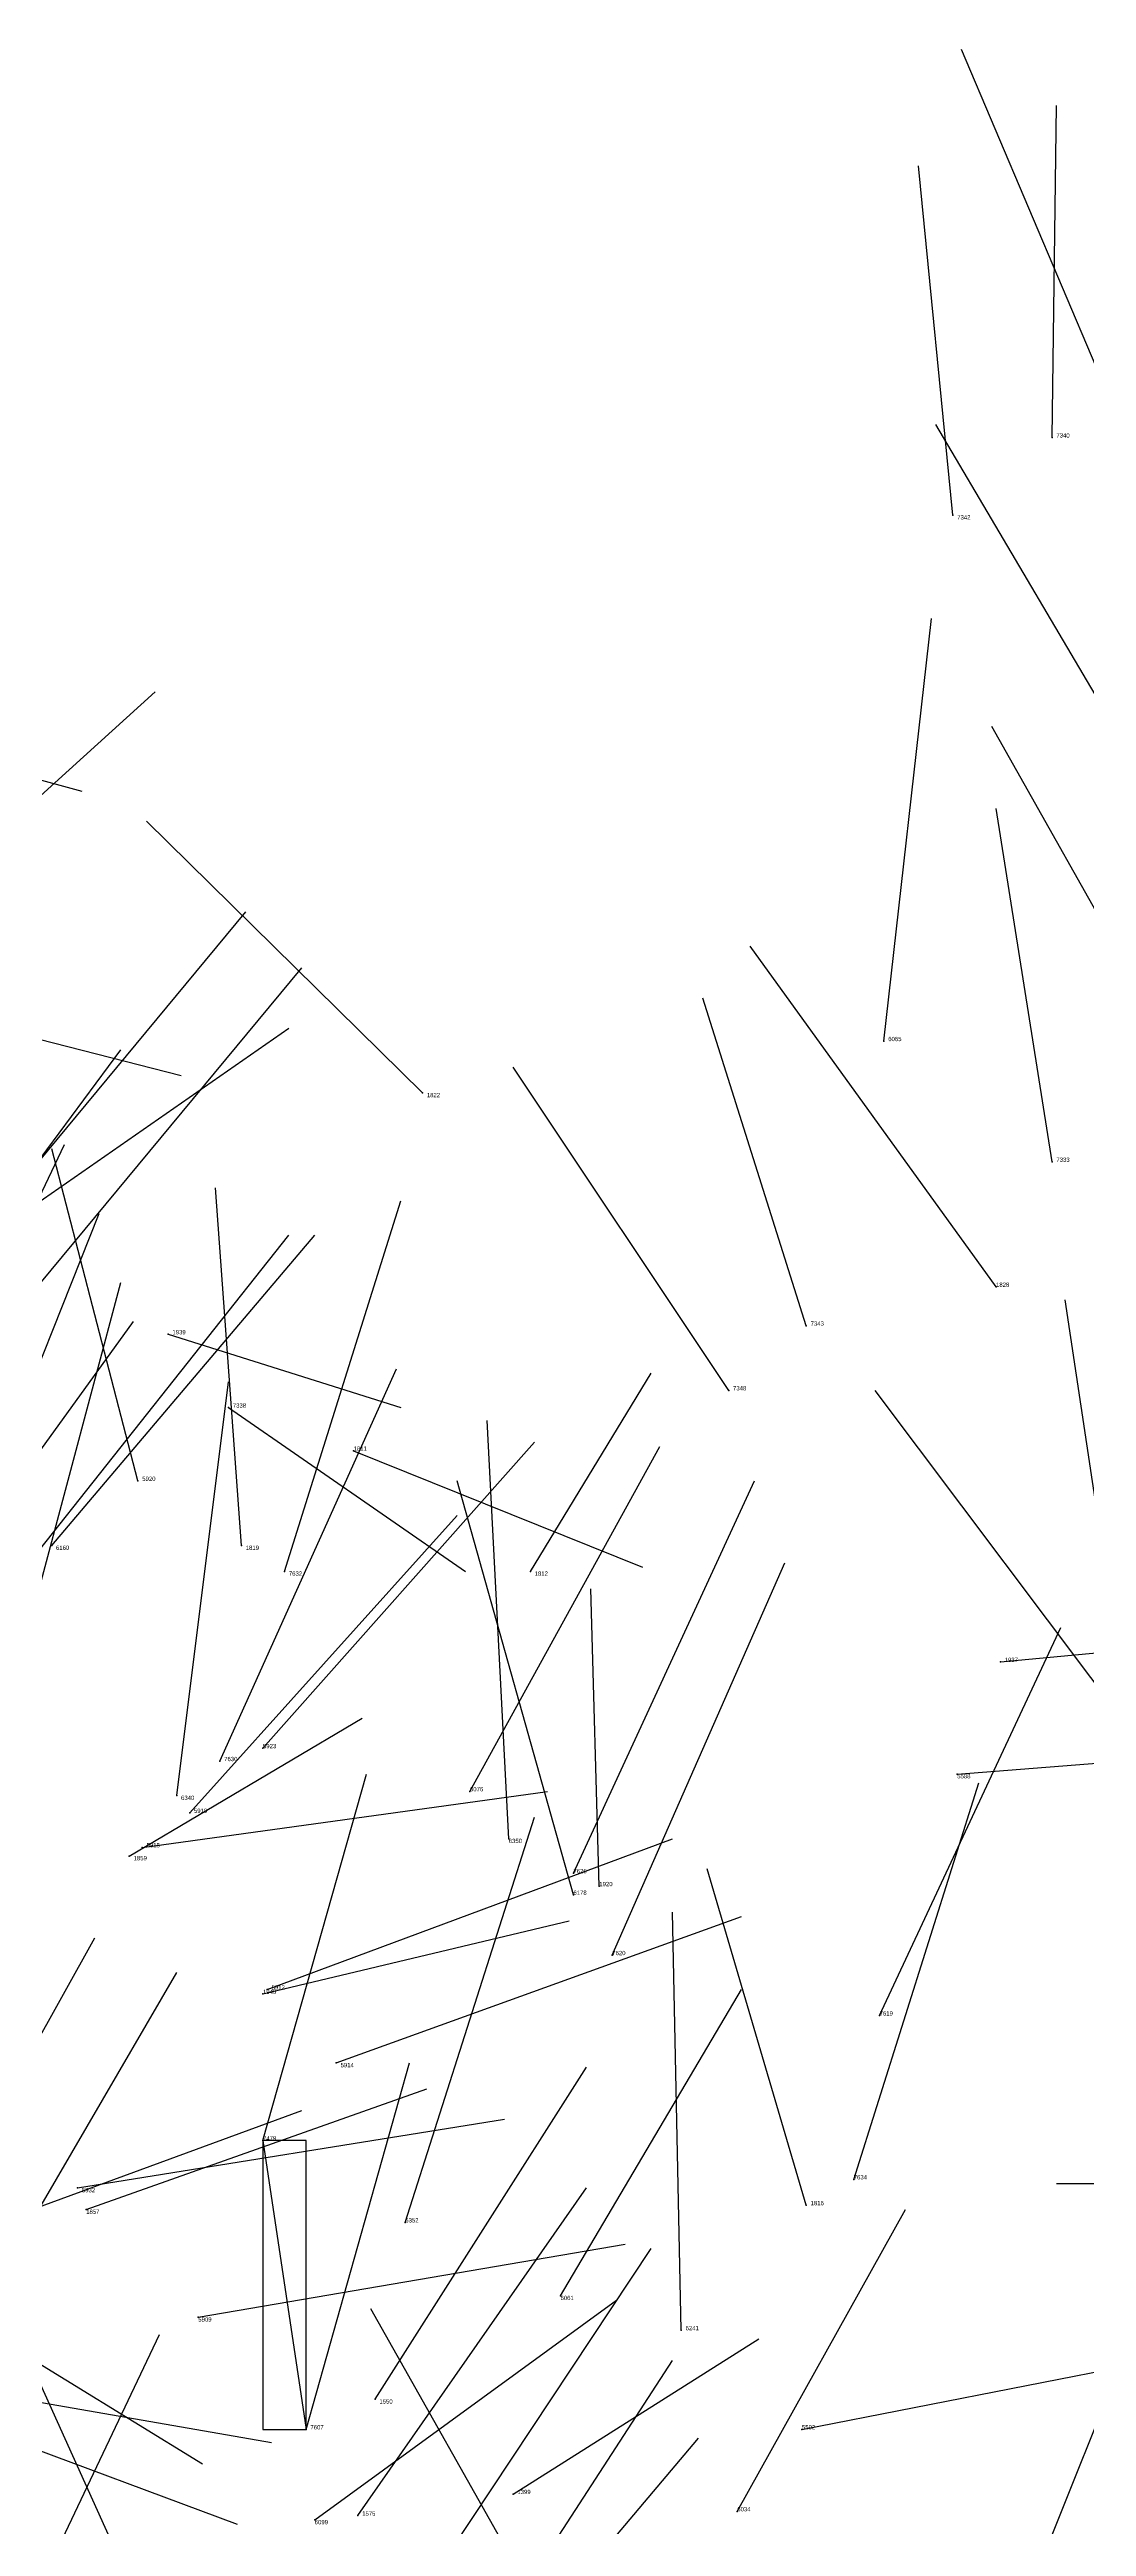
# Model space of a CAD drawing. Extents: x 59.1 to 70.8, y 600.3 to 605.1.
# Drawn here: x 67.672 to 67.913, y 604.447 to 605.022 of the extents above; entities that cross this region are included whole.
import ezdxf

# ---------------------------------------------------------------- set-up
doc = ezdxf.new("R2010")
doc.units = 0
for name, color, linetype in [('Clients', 3, 'CONTINUOUS'), ('Facilities', 3, 'CONTINUOUS'), ('Facilities_lines', 3, 'CONTINUOUS'), ('Min_max_boxes', 1, 'CONTINUOUS'), ('Normals', 1, 'CONTINUOUS'), ('Source_points', 5, 'CONTINUOUS'), ('Text', 3, 'CONTINUOUS')]:
    doc.layers.add(name, color=color, linetype=linetype)

msp = doc.modelspace()

# ---------------------------------------------------------------- linework, layer by layer
at = {"layer": 'Clients', "color": 5}
msp.add_point((67.732, 604.47, 458.976), dxfattribs=at)
at = {"layer": 'Facilities', "color": 3}
for p in [(67.905, 604.932, 461.608), (67.882, 604.914, 461.521), (67.866, 604.792, 457.432), (67.759, 604.78, 448.233), (67.905, 604.764, 461.592), (67.892, 604.735, 448.109), (67.7, 604.724, 450.755), (67.848, 604.726, 461.539), (67.83, 604.711, 461.329), (67.714, 604.707, 461.478), (67.743, 604.697, 448.187), (67.693, 604.69, 453.471), (67.673, 604.675, 453.395), (67.717, 604.675, 448.175), (67.727, 604.669, 458.857), (67.784, 604.669, 448.098), (67.893, 604.648, 450.73), (67.712, 604.625, 458.528), (67.722, 604.628, 453.391), (67.77, 604.618, 457.19), (67.883, 604.622, 454.195), (67.702, 604.617, 458.02), (67.705, 604.613, 453.312), (67.779, 604.607, 458.036), (67.691, 604.603, 448.708), (67.694, 604.605, 453.482), (67.794, 604.599, 458.556), (67.8, 604.596, 449.459), (67.794, 604.594, 457.675), (67.803, 604.58, 458.597), (67.723, 604.572, 453.409), (67.722, 604.571, 450.975), (67.865, 604.566, 458.624), (67.739, 604.555, 453.374), (67.722, 604.537, 459.103), (67.679, 604.526, 453.405), (67.859, 604.528, 458.679), (67.681, 604.521, 448.658), (67.848, 604.522, 448.197), (67.755, 604.518, 458.097), (67.791, 604.501, 457.241), (67.707, 604.496, 453.33), (67.819, 604.493, 458.108), (67.748, 604.477, 453.117), (67.847, 604.47, 454.181), (67.78, 604.455, 451.026), (67.832, 604.451, 457.174), (67.734, 604.449, 457.672), (67.744, 604.45, 453.057)]:
    msp.add_point(p, dxfattribs=at)
at = {"layer": 'Facilities_lines', "color": 3}
msp.add_line((67.722, 604.537, 459.103), (67.732, 604.47, 458.976), dxfattribs=at)
at = {"layer": 'Min_max_boxes', "color": 1}
for p, q in [((67.732, 604.537, 458.976), (67.722, 604.537, 458.976)), ((67.722, 604.537, 458.976), (67.722, 604.47, 458.976)), ((67.732, 604.537, 459.103), (67.722, 604.537, 459.103)), ((67.722, 604.537, 459.103), (67.722, 604.47, 459.103)), ((67.722, 604.537, 458.976), (67.722, 604.537, 459.103)), ((67.732, 604.47, 458.976), (67.732, 604.537, 458.976)), ((67.732, 604.47, 459.103), (67.732, 604.537, 459.103)), ((67.732, 604.537, 458.976), (67.732, 604.537, 459.103)), ((67.722, 604.47, 458.976), (67.732, 604.47, 458.976)), ((67.722, 604.47, 459.103), (67.732, 604.47, 459.103)), ((67.722, 604.47, 458.976), (67.722, 604.47, 459.103)), ((67.732, 604.47, 458.976), (67.732, 604.47, 459.103))]:
    msp.add_line(p, q, dxfattribs=at)
at = {"layer": 'Normals', "color": 1}
for p, q in [((67.923, 604.93, 456.247), (67.884, 605.022, 456.246)), ((67.905, 604.932, 461.608), (67.906, 605.009, 461.672)), ((67.882, 604.914, 461.521), (67.874, 604.995, 461.579)), ((67.927, 604.852, 448.189), (67.878, 604.935, 448.162)), ((67.866, 604.792, 457.432), (67.877, 604.89, 457.45)), ((67.599, 604.872, 453.758), (67.68, 604.85, 453.812)), ((67.623, 604.806, 453.632), (67.697, 604.873, 453.628)), ((67.94, 604.778, 448.095), (67.891, 604.865, 448.086)), ((67.759, 604.78, 448.233), (67.695, 604.843, 448.19)), ((67.905, 604.764, 461.592), (67.892, 604.846, 461.648)), ((67.655, 604.746, 453.553), (67.718, 604.822, 453.536)), ((67.892, 604.735, 448.109), (67.835, 604.814, 448.088)), ((67.668, 604.733, 453.536), (67.731, 604.809, 453.519)), ((67.621, 604.805, 453.72), (67.703, 604.784, 453.774)), ((67.848, 604.726, 461.539), (67.824, 604.802, 461.599)), ((67.646, 604.738, 453.65), (67.728, 604.795, 453.654)), ((67.655, 604.744, 448.628), (67.689, 604.79, 448.546)), ((67.83, 604.711, 461.329), (67.78, 604.786, 461.286)), ((67.633, 604.678, 458.483), (67.676, 604.768, 458.475)), ((67.693, 604.69, 453.471), (67.673, 604.767, 453.411)), ((67.717, 604.675, 448.175), (67.711, 604.758, 448.231)), ((67.727, 604.669, 458.857), (67.754, 604.755, 458.9)), ((67.647, 604.659, 457.615), (67.684, 604.752, 457.62)), ((67.667, 604.67, 453.58), (67.728, 604.747, 453.561)), ((67.673, 604.675, 453.395), (67.734, 604.747, 453.361)), ((67.664, 604.642, 458.038), (67.689, 604.736, 458.015)), ((67.922, 604.639, 457.951), (67.908, 604.732, 457.917)), ((67.637, 604.651, 453.33), (67.692, 604.727, 453.297)), ((67.7, 604.724, 450.755), (67.754, 604.707, 450.838)), ((67.712, 604.625, 458.528), (67.753, 604.716, 458.519)), ((67.784, 604.669, 448.098), (67.812, 604.715, 448.182)), ((67.702, 604.617, 458.02), (67.714, 604.713, 457.995)), ((67.924, 604.631, 448.179), (67.864, 604.711, 448.177)), ((67.714, 604.707, 461.478), (67.769, 604.669, 461.552)), ((67.779, 604.607, 458.036), (67.774, 604.704, 458.012)), ((67.722, 604.628, 453.391), (67.785, 604.699, 453.358)), ((67.77, 604.618, 457.19), (67.814, 604.698, 457.232)), ((67.743, 604.697, 448.187), (67.81, 604.67, 448.256)), ((67.794, 604.594, 457.675), (67.767, 604.69, 457.667)), ((67.794, 604.599, 458.556), (67.836, 604.69, 458.552)), ((67.705, 604.613, 453.312), (67.767, 604.682, 453.276)), ((67.803, 604.58, 458.597), (67.843, 604.671, 458.611)), ((67.8, 604.596, 449.459), (67.798, 604.665, 449.531)), ((67.865, 604.566, 458.624), (67.907, 604.656, 458.634)), ((67.893, 604.648, 450.73), (67.956, 604.654, 450.808)), ((67.691, 604.603, 448.708), (67.745, 604.635, 448.63)), ((67.883, 604.622, 454.195), (67.973, 604.629, 454.152)), ((67.694, 604.605, 453.482), (67.788, 604.618, 453.514)), ((67.722, 604.537, 459.103), (67.746, 604.622, 459.15)), ((67.859, 604.528, 458.679), (67.888, 604.62, 458.706)), ((67.755, 604.518, 458.097), (67.785, 604.612, 458.08)), ((67.723, 604.572, 453.409), (67.817, 604.607, 453.402)), ((67.848, 604.522, 448.197), (67.825, 604.6, 448.255)), ((67.739, 604.555, 453.374), (67.833, 604.589, 453.367)), ((67.819, 604.493, 458.108), (67.817, 604.59, 458.082)), ((67.639, 604.505, 453.094), (67.683, 604.584, 453.052)), ((67.722, 604.571, 450.975), (67.793, 604.588, 451.043)), ((67.656, 604.497, 453.07), (67.702, 604.576, 453.03)), ((67.791, 604.501, 457.241), (67.833, 604.572, 457.298)), ((67.732, 604.47, 458.976), (67.756, 604.555, 459.023)), ((67.748, 604.477, 453.117), (67.797, 604.554, 453.075)), ((67.681, 604.521, 448.658), (67.76, 604.549, 448.604)), ((67.663, 604.519, 448.697), (67.731, 604.544, 448.628)), ((67.679, 604.526, 453.405), (67.778, 604.542, 453.406)), ((67.744, 604.45, 453.057), (67.797, 604.526, 453.019)), ((67.944, 604.527, 448.774), (67.906, 604.527, 448.867)), ((67.832, 604.451, 457.174), (67.871, 604.521, 457.233)), ((67.69, 604.437, 456.547), (67.653, 604.519, 456.504)), ((67.625, 604.513, 448.342), (67.708, 604.462, 448.363)), ((67.707, 604.496, 453.33), (67.806, 604.513, 453.331)), ((67.761, 604.435, 453.118), (67.812, 604.512, 453.079)), ((67.734, 604.449, 457.672), (67.804, 604.5, 457.623)), ((67.791, 604.42, 454.052), (67.747, 604.498, 454.008)), ((67.66, 604.412, 452.912), (67.698, 604.492, 452.865)), ((67.78, 604.455, 451.026), (67.837, 604.491, 451.1)), ((67.896, 604.423, 453.963), (67.924, 604.493, 453.897)), ((67.767, 604.409, 453.09), (67.817, 604.486, 453.051)), ((67.847, 604.47, 454.181), (67.934, 604.487, 454.135)), ((67.625, 604.482, 448.323), (67.716, 604.448, 448.348)), ((67.626, 604.484, 448.45), (67.724, 604.467, 448.461)), ((67.764, 604.398, 452.998), (67.823, 604.468, 452.959))]:
    msp.add_line(p, q, dxfattribs=at)
at = {"layer": 'Source_points', "color": 5}
for p in [(67.905, 604.932, 461.608), (67.882, 604.914, 461.521), (67.866, 604.792, 457.432), (67.759, 604.78, 448.233), (67.905, 604.764, 461.592), (67.892, 604.735, 448.109), (67.7, 604.724, 450.755), (67.848, 604.726, 461.539), (67.83, 604.711, 461.329), (67.714, 604.707, 461.478), (67.743, 604.697, 448.187), (67.693, 604.69, 453.471), (67.673, 604.675, 453.395), (67.717, 604.675, 448.175), (67.727, 604.669, 458.857), (67.784, 604.669, 448.098), (67.893, 604.648, 450.73), (67.712, 604.625, 458.528), (67.722, 604.628, 453.391), (67.77, 604.618, 457.19), (67.883, 604.622, 454.195), (67.702, 604.617, 458.02), (67.705, 604.613, 453.312), (67.779, 604.607, 458.036), (67.691, 604.603, 448.708), (67.694, 604.605, 453.482), (67.794, 604.599, 458.556), (67.8, 604.596, 449.459), (67.794, 604.594, 457.675), (67.803, 604.58, 458.597), (67.723, 604.572, 453.409), (67.722, 604.571, 450.975), (67.865, 604.566, 458.624), (67.739, 604.555, 453.374), (67.722, 604.537, 459.103), (67.679, 604.526, 453.405), (67.859, 604.528, 458.679), (67.681, 604.521, 448.658), (67.848, 604.522, 448.197), (67.755, 604.518, 458.097), (67.791, 604.501, 457.241), (67.707, 604.496, 453.33), (67.819, 604.493, 458.108), (67.748, 604.477, 453.117), (67.732, 604.47, 458.976), (67.847, 604.47, 454.181), (67.78, 604.455, 451.026), (67.832, 604.451, 457.174), (67.734, 604.449, 457.672), (67.744, 604.45, 453.057)]:
    msp.add_point(p, dxfattribs=at)

# ---------------------------------------------------------------- texts
at = {"layer": 'Text', "color": 3}
for s, p in [('7340', (67.906, 604.932, 461.608)), ('7342', (67.883, 604.913, 461.521)), ('6065', (67.867, 604.792, 457.432)), ('1822', (67.76, 604.779, 448.233)), ('7333', (67.906, 604.764, 461.592)), ('1828', (67.892, 604.735, 448.109)), ('7343', (67.849, 604.726, 461.539)), ('1939', (67.701, 604.724, 450.755)), ('7348', (67.831, 604.711, 461.329)), ('7338', (67.715, 604.707, 461.478)), ('1811', (67.743, 604.697, 448.187)), ('5920', (67.694, 604.69, 453.471)), ('6160', (67.674, 604.674, 453.395)), ('1819', (67.718, 604.674, 448.175)), ('7632', (67.728, 604.668, 458.857)), ('1812', (67.785, 604.668, 448.098)), ('1937', (67.894, 604.648, 450.73)), ('5923', (67.722, 604.628, 453.391)), ('7630', (67.713, 604.625, 458.528)), ('6340', (67.703, 604.616, 458.02)), ('6076', (67.77, 604.618, 457.19)), ('5588', (67.883, 604.621, 454.195)), ('5910', (67.706, 604.613, 453.312)), ('5915', (67.695, 604.605, 453.482)), ('6350', (67.779, 604.606, 458.036)), ('1859', (67.692, 604.602, 448.708)), ('7625', (67.794, 604.599, 458.556)), ('6178', (67.794, 604.594, 457.675)), ('1920', (67.8, 604.596, 449.459)), ('7620', (67.803, 604.58, 458.597)), ('1940', (67.722, 604.571, 450.975)), ('5912', (67.724, 604.572, 453.409)), ('7619', (67.865, 604.566, 458.624)), ('5914', (67.74, 604.554, 453.374)), ('7478', (67.722, 604.537, 459.103)), ('5932', (67.68, 604.525, 453.405)), ('7634', (67.859, 604.528, 458.679)), ('1857', (67.681, 604.52, 448.658)), ('1816', (67.849, 604.522, 448.197)), ('6352', (67.755, 604.518, 458.097)), ('6061', (67.791, 604.5, 457.241)), ('5909', (67.707, 604.495, 453.33)), ('6241', (67.82, 604.493, 458.108)), ('1550', (67.749, 604.476, 453.117)), ('7607', (67.733, 604.47, 458.976)), ('5592', (67.847, 604.47, 454.181)), ('1575', (67.745, 604.45, 453.057)), ('1399', (67.781, 604.455, 451.026)), ('6034', (67.832, 604.451, 457.174)), ('6099', (67.734, 604.448, 457.672))]:
    msp.add_text(s, height=0.001, dxfattribs=at).set_placement(p)

doc.saveas('drawing.dxf')
